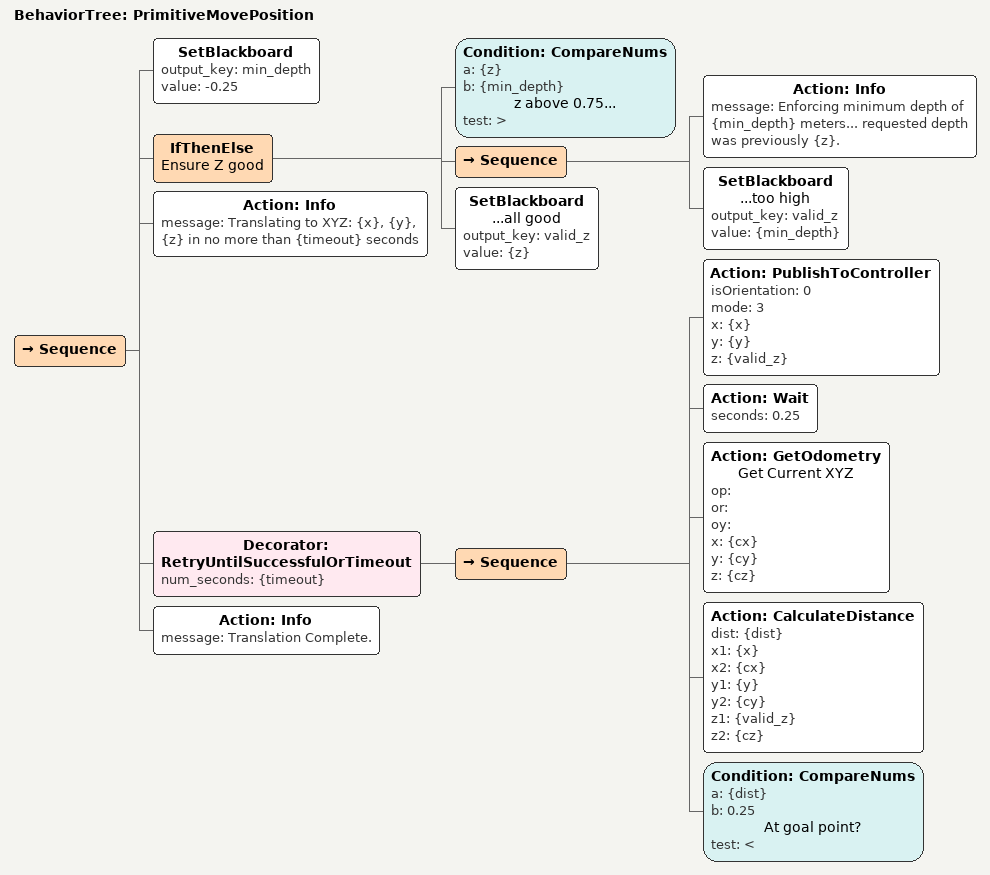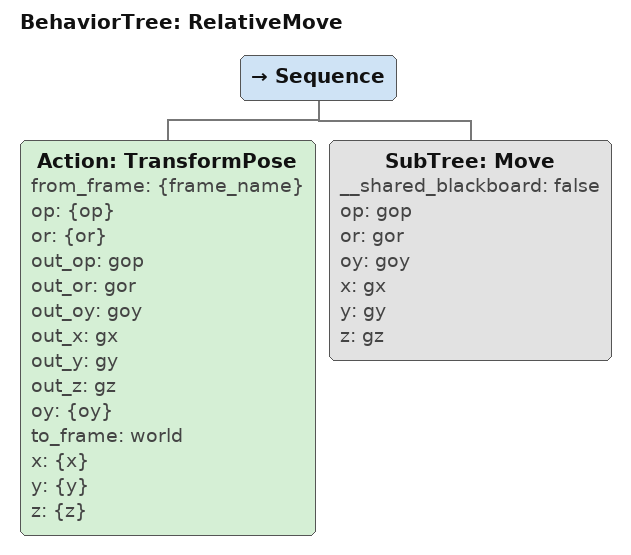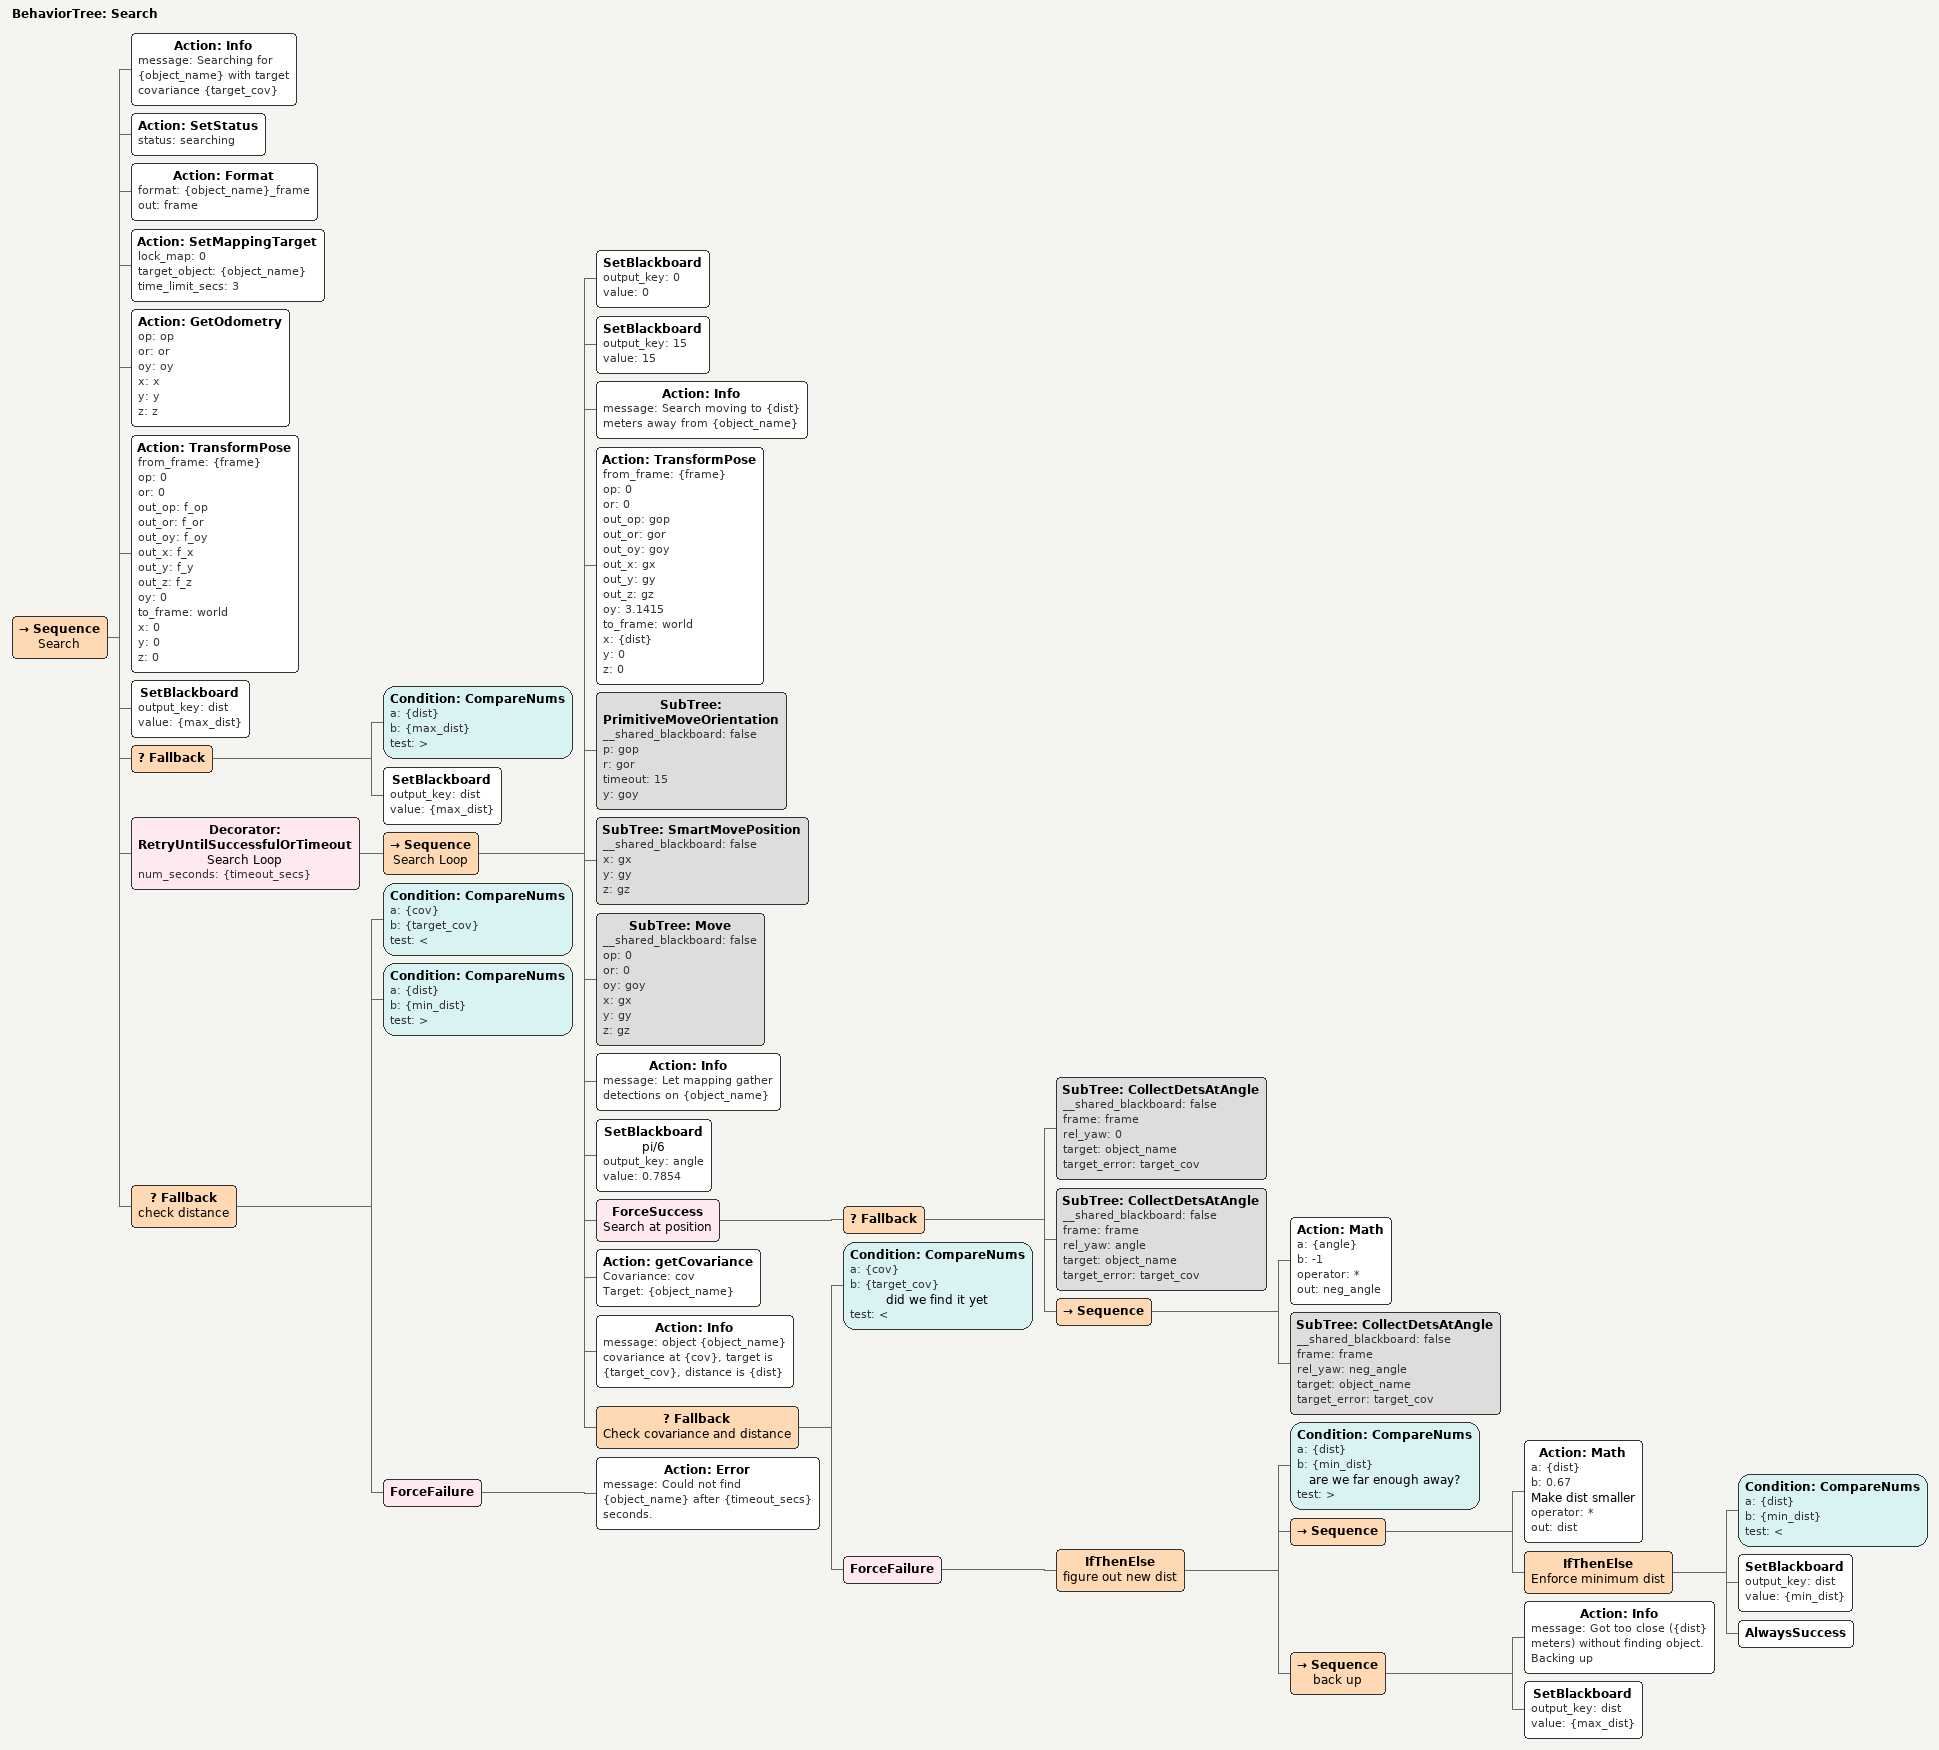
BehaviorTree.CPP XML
<BehaviorTree ID="PrimitiveMovePosition">
    <Sequence>
        <SetBlackboard output_key="min_depth" value="-0.25"/>
        <IfThenElse name="Ensure Z good">
            <Condition ID="CompareNums" a="{z}" b="{min_depth}" name="z above 0.75..." test=">"/>
            <Sequence>
                <Action ID="Info" message="Enforcing minimum depth of {min_depth} meters... requested depth was previously {z}."/>
                <SetBlackboard name="...too high" output_key="valid_z" value="{min_depth}"/>
            </Sequence>
            <SetBlackboard name="...all good" output_key="valid_z" value="{z}"/>
        </IfThenElse>
        <Action ID="Info" message="Translating to XYZ: {x}, {y}, {z} in no more than {timeout} seconds"/>
        <Decorator ID="RetryUntilSuccessfulOrTimeout" num_seconds="{timeout}">
            <Sequence>
                <Action ID="PublishToController" isOrientation="0" mode="3" x="{x}" y="{y}" z="{valid_z}"/>
                <Action ID="Wait" seconds="0.25"/>
                <Action ID="GetOdometry" name="Get Current XYZ" op="" or="" oy="" x="{cx}" y="{cy}" z="{cz}"/>
                <Action ID="CalculateDistance" dist="{dist}" x1="{x}" x2="{cx}" y1="{y}" y2="{cy}" z1="{valid_z}" z2="{cz}"/>
                <Condition ID="CompareNums" a="{dist}" b="0.25" name="At goal point?" test="&lt;"/>
            </Sequence>
        </Decorator>
        <Action ID="Info" message="Translation Complete."/>
    </Sequence>
</BehaviorTree>

<BehaviorTree ID="RelativeMove">
    <Sequence>
        <Action ID="TransformPose" from_frame="{frame_name}" op="{op}" or="{or}" out_op="gop" out_or="gor" out_oy="goy" out_x="gx" out_y="gy" out_z="gz" oy="{oy}" to_frame="world" x="{x}" y="{y}" z="{z}"/>
        <SubTree ID="Move" __shared_blackboard="false" op="gop" or="gor" oy="goy" x="gx" y="gy" z="gz"/>
    </Sequence>
</BehaviorTree>

<BehaviorTree ID="Search">
    <Sequence name="Search">
        <Action ID="Info" message="Searching for {object_name} with target covariance {target_cov}"/>
        <Action ID="SetStatus" status="searching"/>
        <Action ID="Format" format="{object_name}_frame" out="frame"/>
        <Action ID="SetMappingTarget" lock_map="0" target_object="{object_name}" time_limit_secs="3"/>
        <Action ID="GetOdometry" op="op" or="or" oy="oy" x="x" y="y" z="z"/>
        <Action ID="TransformPose" from_frame="{frame}" op="0" or="0" out_op="f_op" out_or="f_or" out_oy="f_oy" out_x="f_x" out_y="f_y" out_z="f_z" oy="0" to_frame="world" x="0" y="0" z="0"/>
        <SetBlackboard output_key="dist" value="{max_dist}"/>
        <Fallback>
            <Condition ID="CompareNums" a="{dist}" b="{max_dist}" test=">"/>
            <SetBlackboard output_key="dist" value="{max_dist}"/>
        </Fallback>
        <Decorator ID="RetryUntilSuccessfulOrTimeout" name="Search Loop" num_seconds="{timeout_secs}">
            <Sequence name="Search Loop">
                <SetBlackboard output_key="0" value="0"/>
                <SetBlackboard output_key="15" value="15"/>
                <Action ID="Info" message="Search moving to {dist} meters away from {object_name}"/>
                <Action ID="TransformPose" from_frame="{frame}" op="0" or="0" out_op="gop" out_or="gor" out_oy="goy" out_x="gx" out_y="gy" out_z="gz" oy="3.1415" to_frame="world" x="{dist}" y="0" z="0"/>
                <SubTree ID="PrimitiveMoveOrientation" __shared_blackboard="false" p="gop" r="gor" timeout="15" y="goy"/>
                <SubTree ID="SmartMovePosition" __shared_blackboard="false" x="gx" y="gy" z="gz"/>
                <SubTree ID="Move" __shared_blackboard="false" op="0" or="0" oy="goy" x="gx" y="gy" z="gz"/>
                <Action ID="Info" message="Let mapping gather detections on {object_name}"/>
                <SetBlackboard name="pi/6" output_key="angle" value="0.7854"/>
                <ForceSuccess name="Search at position">
                    <Fallback>
                        <SubTree ID="CollectDetsAtAngle" __shared_blackboard="false" frame="frame" rel_yaw="0" target="object_name" target_error="target_cov"/>
                        <SubTree ID="CollectDetsAtAngle" __shared_blackboard="false" frame="frame" rel_yaw="angle" target="object_name" target_error="target_cov"/>
                        <Sequence>
                            <Action ID="Math" a="{angle}" b="-1" operator="*" out="neg_angle"/>
                            <SubTree ID="CollectDetsAtAngle" __shared_blackboard="false" frame="frame" rel_yaw="neg_angle" target="object_name" target_error="target_cov"/>
                        </Sequence>
                    </Fallback>
                </ForceSuccess>
                <Action Covariance="cov" ID="getCovariance" Target="{object_name}"/>
                <Action ID="Info" message="object {object_name} covariance at {cov}, target is {target_cov}, distance is {dist}"/>
                <Fallback name="Check covariance and distance">
                    <Condition ID="CompareNums" a="{cov}" b="{target_cov}" name="did we find it yet" test="&lt;"/>
                    <ForceFailure>
                        <IfThenElse name="figure out new dist">
                            <Condition ID="CompareNums" a="{dist}" b="{min_dist}" name="are we far enough away?" test=">"/>
                            <Sequence>
                                <Action ID="Math" a="{dist}" b="0.67" name="Make dist smaller" operator="*" out="dist"/>
                                <IfThenElse name="Enforce minimum dist">
                                    <Condition ID="CompareNums" a="{dist}" b="{min_dist}" test="&lt;"/>
                                    <SetBlackboard output_key="dist" value="{min_dist}"/>
                                    <AlwaysSuccess/>
                                </IfThenElse>
                            </Sequence>
                            <Sequence name="back up">
                                <Action ID="Info" message="Got too close ({dist} meters) without finding object. Backing up"/>
                                <SetBlackboard output_key="dist" value="{max_dist}"/>
                            </Sequence>
                        </IfThenElse>
                    </ForceFailure>
                </Fallback>
            </Sequence>
        </Decorator>
        <Fallback name="check distance">
            <Condition ID="CompareNums" a="{cov}" b="{target_cov}" test="&lt;"/>
            <Condition ID="CompareNums" a="{dist}" b="{min_dist}" test=">"/>
            <ForceFailure>
                <Action ID="Error" message="Could not find {object_name} after {timeout_secs} seconds."/>
            </ForceFailure>
        </Fallback>
    </Sequence>
</BehaviorTree>
